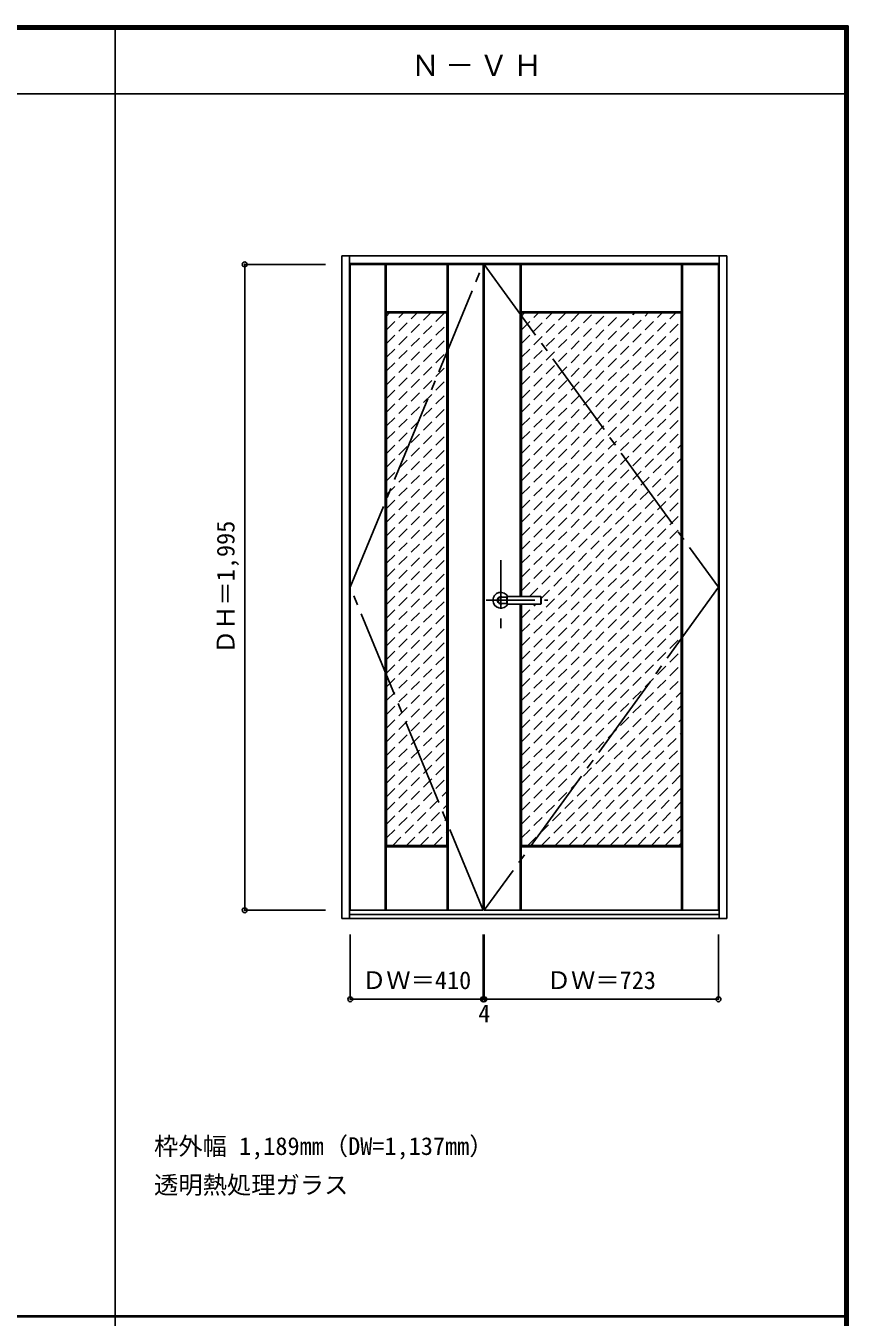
# Model space of a CAD drawing. Units: millimetres, scale not verified. Extents: x -6000 to 5700, y -4307 to 4175.
# Drawn here: x 3160 to 5700, y 186 to 4175 of the extents above; entities that cross this region are included whole.
import ezdxf
from ezdxf.enums import TextEntityAlignment as Align

# ---------------------------------------------------------------- set-up
doc = ezdxf.new("R2010")
doc.units = ezdxf.units.MM
doc.header["$LTSCALE"] = 30
doc.header["$PDMODE"] = 32
doc.header["$PDSIZE"] = 15
for name, pattern in [('CHAIN1', [8, 5, -1, 1, -1]), ('CHAIN2', [12, 9, -1, 1, -1]), ('DASHED1', [1.8, 1.2, -0.6])]:
    doc.linetypes.add(name, pattern=pattern)
for name, color, linetype in [('0-1_通り芯', 4, 'CHAIN1'), ('0-2_扉', 3, 'Continuous'), ('0-3_仕上げ', 7, 'Continuous'), ('0-4_枠', 3, 'Continuous'), ('0-5_レバー', 3, 'Continuous'), ('0-7_', 7, 'CHAIN2'), ('0-A_文字', 7, 'Continuous'), ('0-B_寸法', 7, 'Continuous'), ('0-C_ハッチ', 4, 'DASHED1'), ('F-1_枠', 6, 'Continuous')]:
    doc.layers.add(name, color=color, linetype=linetype)
doc.styles.add('ＭＳ ゴシック', font='')
doc.styles.get('ＭＳ ゴシック').set_extended_font_data('MS Gothic')

msp = doc.modelspace()

# ---------------------------------------------------------------- linework, layer by layer
at = {"layer": '0-1_通り芯'}
for p, q in [((4627.4, 2524.5), (4627.4, 2314.5)), ((4582.4, 2400.5), (4772.4, 2400.5))]:
    msp.add_line(p, q, dxfattribs=at)
at = {"layer": '0-2_扉'}
for p, q in [((4162.4, 1443), (4162.4, 3438)), ((4572.4, 3438), (4162.4, 3438)), ((4572.4, 1443), (4572.4, 3438)), ((4576.4, 1443), (4576.4, 3438)), ((4576.4, 3438), (5299.4, 3438)), ((5299.4, 1443), (5299.4, 3438)), ((4572.4, 1443), (4162.4, 1443)), ((4576.4, 1443), (5299.4, 1443))]:
    msp.add_line(p, q, dxfattribs=at)
at = {"layer": '0-3_仕上げ'}
for p, q in [((4270.4, 1443), (4270.4, 3438)), ((4271.9, 3290.5), (4271.9, 3438)), ((4273.4, 3292), (4273.4, 3438)), ((4461.4, 3292), (4461.4, 3438)), ((4464.4, 1443), (4464.4, 3438)), ((4687.4, 2412), (4687.4, 3438)), ((4688.9, 3290.5), (4688.9, 3438)), ((4690.4, 3292), (4690.4, 3438)), ((5185.4, 3292), (5185.4, 3438)), ((5186.9, 3290.5), (5186.9, 3438)), ((5188.4, 1443), (5188.4, 3438)), ((4273.4, 3292), (4271.9, 3290.5)), ((4274.4, 3288), (4271.9, 3290.5)), ((4273.4, 3292), (4461.4, 3292)), ((4461.4, 3292), (4462.9, 3290.5)), ((4690.4, 3292), (4688.9, 3290.5)), ((4691.4, 3288), (4688.9, 3290.5)), ((5185.4, 3292), (4690.4, 3292)), ((5184.4, 3288), (5186.9, 3290.5)), ((5185.4, 3292), (5186.9, 3290.5)), ((4687.4, 1443), (4687.4, 2389)), ((4274.4, 1643), (4271.9, 1640.5)), ((4273.4, 1639), (4271.9, 1640.5)), ((4271.9, 1443), (4271.9, 1640.5)), ((4273.4, 1443), (4273.4, 1639)), ((4273.4, 1639), (4461.4, 1639)), ((4460.4, 1643), (4462.9, 1640.5)), ((4462.9, 1443), (4462.9, 1640.5)), ((4691.4, 1643), (4688.9, 1640.5)), ((4688.9, 1443), (4688.9, 1640.5)), ((4690.4, 1639), (5185.4, 1639)), ((5184.4, 1643), (5186.9, 1640.5)), ((5185.4, 1639), (5186.9, 1640.5)), ((5185.4, 1443), (5185.4, 1639)), ((5186.9, 1443), (5186.9, 1640.5))]:
    msp.add_line(p, q, dxfattribs=at)
at = {"layer": '0-3_仕上げ', "color": 3}
for p, q in [((4460.4, 3288), (4274.4, 3288)), ((4274.4, 1643), (4274.4, 3288)), ((4460.4, 1643), (4460.4, 3288)), ((5184.4, 3288), (4691.4, 3288)), ((4691.4, 2412), (4691.4, 3288)), ((5184.4, 3288), (5184.4, 1643)), ((4691.4, 1643), (4691.4, 2389)), ((4274.4, 1643), (4460.4, 1643)), ((5184.4, 1643), (4691.4, 1643))]:
    msp.add_line(p, q, dxfattribs=at)
at = {"layer": '0-3_仕上げ'}
for points in [[(4460.4, 3288), (4462.9, 3290.5), (4462.9, 3438)], [(4461.4, 1443), (4461.4, 1639), (4462.9, 1640.5)], [(4690.4, 1443), (4690.4, 1639), (4688.9, 1640.5)]]:
    msp.add_lwpolyline(points, dxfattribs=at)
at = {"layer": '0-4_枠'}
for p, q in [((4136.4, 3465), (4136.4, 1418)), ((4136.4, 3465), (5325.4, 3465)), ((4160.4, 1418), (4160.4, 3465)), ((4160.4, 3441), (5301.4, 3441)), ((5301.4, 1418), (5301.4, 3465)), ((5325.4, 3465), (5325.4, 1418)), ((4136.4, 1418), (5325.4, 1418)), ((4160.4, 1430), (5301.4, 1430))]:
    msp.add_line(p, q, dxfattribs=at)
at = {"layer": '0-5_レバー'}
for p, q in [((4627.4, 2410), (4646.4, 2410)), ((4646.4, 2411), (4647.4, 2412)), ((4646.4, 2390), (4646.4, 2411)), ((4647.4, 2412), (4751.4, 2412)), ((4752.4, 2411), (4751.4, 2412)), ((4752.4, 2390), (4752.4, 2411)), ((4627.4, 2391), (4646.4, 2391)), ((4646.4, 2390), (4647.4, 2389)), ((4751.4, 2389), (4647.4, 2389)), ((4752.4, 2390), (4751.4, 2389))]:
    msp.add_line(p, q, dxfattribs=at)
at = {"layer": '0-5_レバー', "color": 4}
for p, q in [((4647.4, 2389), (4647.4, 2412)), ((4751.4, 2412), (4751.4, 2389))]:
    msp.add_line(p, q, dxfattribs=at)
for radius, start, end in [(24.55, 27.93255, 332.06745), (11, 59.72736, 300.27264)]:
    msp.add_arc((4627.4, 2400.5), radius, start, end, dxfattribs=at)
at = {"layer": '0-5_レバー'}
msp.add_arc((4627.4, 2400.5), 9.5, 90, 270, dxfattribs=at)
at = {"layer": '0-7_'}
for points in [[(4572.4, 1443), (4162.4, 2440.5), (4572.4, 3438)], [(4576.4, 3438), (5299.4, 2440.5), (4576.4, 1443)]]:
    msp.add_lwpolyline(points, dxfattribs=at)
at = {"layer": '0-B_寸法', "color": 4}
for p, q in [((3836.4, 3438), (3836.4, 1443)), ((3836.4, 3438), (4086.4, 3438)), ((3836.4, 1443), (4086.4, 1443)), ((4162.4, 1168), (4162.4, 1368)), ((4572.4, 1168), (4572.4, 1368)), ((5299.4, 1168), (5299.4, 1368)), ((4576.4, 1168), (5299.4, 1168))]:
    msp.add_line(p, q, dxfattribs=at)
msp.add_lwpolyline([(4162.4, 1168), (4572.4, 1168), (4576.4, 1168), (4576.4, 1368)], dxfattribs=at)
at = {"layer": '0-B_寸法'}
for p in [(3836.4, 3438), (3836.4, 1443), (4162.4, 1168), (4572.4, 1168), (4576.4, 1168), (5299.4, 1168)]:
    msp.add_point(p, dxfattribs=at)
at = {"layer": '0-C_ハッチ'}
for p, q in [((4274.4, 3278.49), (4283.91, 3288)), ((4274.4, 3108.78), (4453.62, 3288)), ((4274.4, 3151.21), (4411.19, 3288)), ((4274.4, 3193.63), (4368.77, 3288)), ((4274.4, 3236.06), (4326.34, 3288)), ((4691.4, 3278.49), (4700.91, 3288)), ((4691.4, 2811.8), (5167.6, 3288)), ((4691.4, 2854.22), (5125.18, 3288)), ((4691.4, 2896.65), (5082.75, 3288)), ((4691.4, 2939.07), (5040.33, 3288)), ((4691.4, 2981.5), (4997.9, 3288)), ((4691.4, 3023.93), (4955.47, 3288)), ((4691.4, 3066.35), (4913.05, 3288)), ((4691.4, 3108.78), (4870.62, 3288)), ((4691.4, 3151.21), (4828.19, 3288)), ((4691.4, 3193.63), (4785.77, 3288)), ((4691.4, 3236.06), (4743.34, 3288)), ((4274.4, 3066.35), (4460.4, 3252.35)), ((4691.4, 2769.37), (5184.4, 3262.37)), ((4274.4, 3023.93), (4460.4, 3209.93)), ((4691.4, 2726.94), (5184.4, 3219.94)), ((4274.4, 2981.5), (4460.4, 3167.5)), ((4691.4, 2684.52), (5184.4, 3177.52)), ((4274.4, 2939.07), (4460.4, 3125.07)), ((4691.4, 2642.09), (5184.4, 3135.09)), ((4274.4, 2896.65), (4460.4, 3082.65)), ((4691.4, 2599.66), (5184.4, 3092.66)), ((4274.4, 2854.22), (4460.4, 3040.22)), ((4691.4, 2557.24), (5184.4, 3050.24)), ((4274.4, 2811.8), (4460.4, 2997.8)), ((4691.4, 2514.81), (5184.4, 3007.81)), ((4274.4, 2769.37), (4460.4, 2955.37)), ((4691.4, 2472.38), (5184.4, 2965.38)), ((4274.4, 2726.94), (4460.4, 2912.94)), ((4691.4, 2429.96), (5184.4, 2922.96)), ((4715.87, 2412), (5184.4, 2880.53)), ((4274.4, 2684.52), (4460.4, 2870.52)), ((4752.4, 2406.11), (5184.4, 2838.11)), ((4274.4, 2642.09), (4460.4, 2828.09)), ((4691.4, 2302.68), (5184.4, 2795.68)), ((4274.4, 2599.66), (4460.4, 2785.66)), ((4691.4, 2260.25), (5184.4, 2753.25)), ((4274.4, 2557.24), (4460.4, 2743.24)), ((4274.4, 2514.81), (4460.4, 2700.81)), ((4691.4, 2217.83), (5184.4, 2710.83)), ((4274.4, 2472.38), (4460.4, 2658.38)), ((4691.4, 2175.4), (5184.4, 2668.4)), ((4274.4, 2429.96), (4460.4, 2615.96)), ((4691.4, 2132.97), (5184.4, 2625.97)), ((4274.4, 2387.53), (4460.4, 2573.53)), ((4691.4, 2090.55), (5184.4, 2583.55)), ((4274.4, 2345.11), (4460.4, 2531.11)), ((4691.4, 2048.12), (5184.4, 2541.12)), ((4274.4, 2302.68), (4460.4, 2488.68)), ((4691.4, 2005.69), (5184.4, 2498.69)), ((4274.4, 2260.25), (4460.4, 2446.25)), ((4691.4, 1963.27), (5184.4, 2456.27)), ((4274.4, 2217.83), (4460.4, 2403.83)), ((4691.4, 1920.84), (5184.4, 2413.84)), ((4274.4, 2175.4), (4460.4, 2361.4)), ((4691.4, 2387.53), (4692.87, 2389)), ((4691.4, 2345.11), (4735.3, 2389)), ((4691.4, 1878.41), (5184.4, 2371.41)), ((4274.4, 2132.97), (4460.4, 2318.97)), ((4691.4, 1835.99), (5184.4, 2328.99)), ((4274.4, 2090.55), (4460.4, 2276.55)), ((4691.4, 1793.56), (5184.4, 2286.56)), ((4274.4, 2048.12), (4460.4, 2234.12)), ((4691.4, 1751.14), (5184.4, 2244.14)), ((4691.4, 1708.71), (5184.4, 2201.71)), ((4274.4, 2005.69), (4460.4, 2191.69)), ((4691.4, 1666.28), (5184.4, 2159.28)), ((4274.4, 1963.27), (4460.4, 2149.27)), ((4710.54, 1643), (5184.4, 2116.86)), ((4274.4, 1920.84), (4460.4, 2106.84)), ((4752.97, 1643), (5184.4, 2074.43)), ((4274.4, 1878.41), (4460.4, 2064.41)), ((4274.4, 1835.99), (4460.4, 2021.99)), ((4795.4, 1643), (5184.4, 2032)), ((4274.4, 1793.56), (4460.4, 1979.56)), ((4837.82, 1643), (5184.4, 1989.58)), ((4274.4, 1751.14), (4460.4, 1937.14)), ((4880.25, 1643), (5184.4, 1947.15)), ((4274.4, 1708.71), (4460.4, 1894.71)), ((4922.68, 1643), (5184.4, 1904.72)), ((4274.4, 1666.28), (4460.4, 1852.28)), ((4965.1, 1643), (5184.4, 1862.3)), ((4293.54, 1643), (4460.4, 1809.86)), ((5007.53, 1643), (5184.4, 1819.87)), ((4335.97, 1643), (4460.4, 1767.43)), ((5049.96, 1643), (5184.4, 1777.44)), ((4378.4, 1643), (4460.4, 1725)), ((5092.38, 1643), (5184.4, 1735.02)), ((4420.82, 1643), (4460.4, 1682.58)), ((5134.81, 1643), (5184.4, 1692.59)), ((5177.23, 1643), (5184.4, 1650.17))]:
    msp.add_line(p, q, dxfattribs=at)
at = {"layer": 'F-1_枠'}
for p, q in [((-6000, 4175), (5700, 4175)), ((-6000, 4170), (5700, 4170)), ((-6000, 4165), (5700, 4165)), ((3436.4, 4175), (3436.4, -3790)), ((5690, 4175), (5690, -4205)), ((5695, 4175), (5695, -4205)), ((5700, 4175), (5700, -4205)), ((-6000, 3965), (5700, 3965)), ((-6000, 190.5), (5700, 190.5)), ((-6000, 187.5), (5700, 187.5))]:
    msp.add_line(p, q, dxfattribs=at)

# ---------------------------------------------------------------- texts
at = {"layer": '0-A_文字', "style": 'ＭＳ ゴシック'}
for s, p in [('枠外幅 1,189mm（DW=1,137mm）', (3556.4, 670.5)), ('透明熱処理ガラス', (3556.4, 550.5))]:
    msp.add_text(s, height=54.99, dxfattribs=at).set_placement(p, align=Align.BOTTOM_LEFT)
at = {"layer": '0-A_文字', "insert": (4349.7, 4020), "char_height": 65.98, "attachment_point": 7, "style": 'ＭＳ ゴシック'}
msp.add_mtext('\\T1.17;Ｎ－ＶＨ', dxfattribs=at)
at = {"layer": '0-B_寸法', "style": 'ＭＳ ゴシック'}
msp.add_text('ＤＨ＝1,995', height=54.99, rotation=90, dxfattribs=at).set_placement((3821.4, 2234.25), align=Align.BOTTOM_LEFT)
for s, p in [('ＤＷ＝410', (4198.65, 1183)), ('ＤＷ＝723', (4769.15, 1183)), ('4', (4557.65, 1080.61))]:
    msp.add_text(s, height=54.99, dxfattribs=at).set_placement(p, align=Align.BOTTOM_LEFT)

doc.saveas('drawing.dxf')
